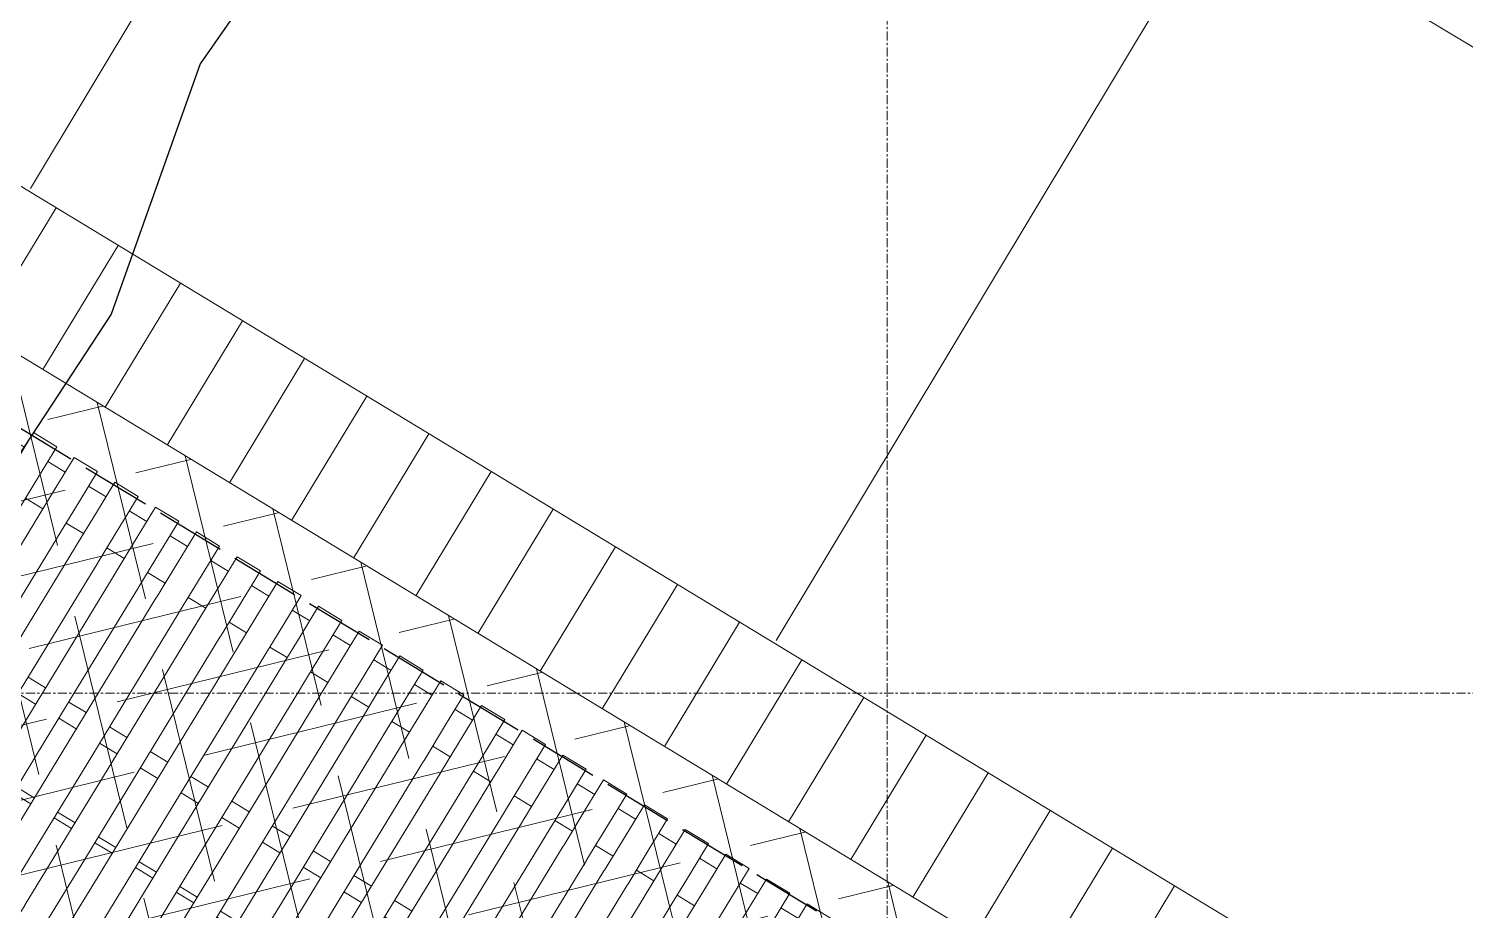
# Model space of a CAD drawing. Header units: inches. Extents: x 3268 to 7018, y 976 to 6708.
# Drawn here: x 4640.5 to 4719.6, y 1939.2 to 1987.7 of the extents above; entities that cross this region are included whole.
import ezdxf

# ---------------------------------------------------------------- set-up
doc = ezdxf.new("R2010")
doc.units = ezdxf.units.IN
doc.header["$MEASUREMENT"] = 0
doc.linetypes.add('Grid Line 1_2_', pattern=[0.8749999999999999, 0.4999999999999999, -0.125, 0.125, -0.125])
doc.linetypes.add('IMPORT-EASEMENT2', pattern=[4.799999999999999, 3.839999999999999, -0.9599999999999999])
for name, color, linetype, lineweight in [('0-landscaping', 1, 'Continuous', 25), ('C-ANNO-5FT-PED-ZONE', 130, 'Continuous', 25), ('L-PVMT-BRCK-HATC', 252, 'Continuous', 15), ('L-PVMT-BRICK', 20, 'Continuous', 13), ('L-PVMT-CONC-HATC', 252, 'Continuous', 15), ('L-SITE-FURN-DETL', 41, 'Continuous', 9), ('S-GRID', 1, 'Continuous', 9), ('site_dwg', 8, 'Continuous', 9)]:
    doc.layers.add(name, color=color, linetype=linetype, lineweight=lineweight)

# ---------------------------------------------------------------- blocks, each defined once
blk = doc.blocks.new('site_dwg_dec1-V199-Overall Retail Plan Opt 2')
at = {"layer": '0-landscaping', "color": 213, "flags": 128}
blk.add_lwpolyline([(88.7858181649908, -81.63733361044136), (85.58967954539075, -85.36948232106145), (79.36483335835929, -84.88977620523359), (76.46545392851566, -85.66848025415378), (72.77945402137901, -89.47842627422936), (70.31394303901196, -96.43800059293493), (63.31276886607429, -101.2729120204283), (54.8894719664122, -103.296069163506), (46.34270589714378, -107.9819351812555), (38.17660610735128, -110.1856556462924), (30.56355792520207, -112.6238509327129), (17.92766572879463, -112.4751012213862), (13.15395393323797, -113.7571420526917), (7.599903721816189, -118.0039082048213), (4.885189898591306, -121.0945198974266), (-2.727858282324632, -123.5327151822973), (-5.940907171127946, -118.8853784289501), (-3.599976476821211, -109.9912987397627), (-10.18352567227794, -113.3337794553706), (-17.92108351260992, -113.8374461562205), (-20.26208483139726, -122.731549058434), (-25.16034856125679, -122.0791094302301), (-30.30784349119949, -117.5576822782357)], dxfattribs=at)
blk = doc.blocks.new('site_dwg_seatwall-12649373-Overall Retail Plan Opt 2')
at = {"layer": 'L-SITE-FURN-DETL', "color": 133}
for p, q in [((-10.77486152015626, 37.06250000093132), (-10.77486152015626, 35.93750000093132)), ((-4.822623370215296, 36.31764895934611), (-4.822623370215296, 36.68235104531049)), ((16.77585999760776, 37.0625000023283), (16.77585999760776, 35.93750000093132)), ((16.81995170284062, 37.06250000372528), (16.81995170284062, 35.9375000023283)), ((-9.837424300611017, 35.87500000186264), (-9.837424300611017, 34.87500000139698)), ((-7.462424299679696, 35.87500000325962), (-7.462424299679696, 34.87500000279396)), ((4.074446325190364, 35.87500000325962), (4.074446325190364, 34.87500000279396)), ((5.124446324072777, 35.87500000325962), (5.124446324072777, 34.87500000279396)), ((13.4634609343484, 35.87500000186264), (13.4634609343484, 34.87500000279396)), ((15.83846093527973, 35.87500000325962), (15.83846093527973, 34.87500000279396)), ((-9.837424300611017, 33.37500000279396), (-9.837424300611017, 32.25000000139698)), ((-7.462424299679696, 33.37500000279396), (-7.462424299679696, 32.25000000279396)), ((-0.7460349379107355, 32.25000000139698), (-0.7460349379107355, 33.37500000279396)), ((-0.3710349379107356, 32.25000000279396), (-0.3710349379107356, 33.37500000279396)), ((4.074446325190364, 33.37500000279396), (4.074446325190364, 32.25000000279396)), ((5.124446326866745, 33.37500000279396), (5.124446326866745, 32.25000000279396)), ((13.46346093714237, 33.37500000139698), (13.46346093714237, 32.25000000139698)), ((15.83846093807369, 33.37500000279396), (15.83846093807369, 32.25000000279396)), ((-9.837424303404985, 30.75000000279396), (-9.837424303404985, 29.62500000279396)), ((-7.462424302473663, 30.75000000279396), (-7.462424302473663, 29.62500000139698)), ((-0.7460349407047032, 29.62500000279396), (-0.7460349407047032, 30.75000000279396)), ((-0.3710349379107356, 29.62500000139698), (-0.3710349379107356, 30.75000000279396)), ((4.074446325190364, 30.75000000139698), (4.074446325190364, 29.62500000279396)), ((5.124446326866745, 30.75000000279396), (5.124446326866745, 29.62500000279396)), ((13.46346093714237, 30.75000000279396), (13.46346093714237, 29.62500000279396)), ((15.83846093527973, 30.75000000139698), (15.83846093527973, 29.62500000279396)), ((-9.83742429781705, 28.12500000279396), (-9.83742429781705, 27.00000000279396)), ((-7.462424299679696, 28.12500000279396), (-7.462424299679696, 27.00000000279396)), ((-0.7460349379107355, 27.00000000279396), (-0.7460349379107355, 28.12500000279396)), ((-0.3710349379107356, 27.00000000279396), (-0.3710349379107356, 28.12500000279396)), ((4.074446325190364, 28.12500000279396), (4.074446325190364, 27.00000000139698)), ((5.124446326866745, 28.12500000139698), (5.124446326866745, 27.00000000139698)), ((13.46346093714237, 28.12500000279396), (13.46346093714237, 27.00000000279396)), ((15.83846093807369, 28.12500000279396), (15.83846093807369, 27.00000000139698)), ((-9.837424300611017, 25.50000000279396), (-9.837424300611017, 24.37500000279396)), ((-7.462424302473663, 25.50000000279396), (-7.462424302473663, 24.37500000279396)), ((-0.7460349407047032, 24.37500000279396), (-0.7460349407047032, 25.50000000139698)), ((-0.3710349379107356, 24.37500000279396), (-0.3710349379107356, 25.50000000279396)), ((4.074446325190364, 25.50000000279396), (4.074446325190364, 24.37500000139698)), ((5.124446324072777, 25.50000000139698), (5.124446324072777, 24.37500000279396)), ((13.4634609343484, 25.50000000279396), (13.4634609343484, 24.37500000139698)), ((15.83846093527973, 25.50000000279396), (15.83846093527973, 24.37500000139698)), ((-9.837424300611017, 22.87500000279396), (-9.837424300611017, 21.75000000279396)), ((-7.462424299679696, 22.87500000139698), (-7.462424299679696, 21.75000000279396)), ((-0.7460349379107355, 21.75000000279396), (-0.7460349379107355, 22.87500000279396)), ((-0.3710349407047033, 21.75000000279396), (-0.3710349407047033, 22.87500000139698)), ((4.074446325190364, 22.87500000279396), (4.074446325190364, 21.75000000279396)), ((5.124446324072777, 22.87500000279396), (5.124446324072777, 21.75000000279396)), ((13.46346093714237, 22.87500000279396), (13.46346093714237, 21.75000000279396)), ((15.83846093527973, 22.87500000279396), (15.83846093527973, 21.75000000279396)), ((-9.837424300611017, 20.25000000139698), (-9.837424300611017, 19.12500000139698)), ((-7.462424299679696, 20.25000000279396), (-7.462424299679696, 19.12500000279396)), ((-0.7460349379107355, 19.12500000279396), (-0.7460349379107355, 20.25000000279396)), ((-0.3710349379107356, 19.12500000279396), (-0.3710349379107356, 20.25000000139698)), ((4.074446322396397, 20.25000000279396), (4.074446322396397, 19.12500000279396)), ((5.124446326866745, 20.25000000279396), (5.124446326866745, 19.12500000139698)), ((13.4634609343484, 20.25000000279396), (13.4634609343484, 19.12500000279396)), ((15.83846093248576, 20.25000000279396), (15.83846093248576, 19.12500000279396)), ((-9.837424300611017, 17.62500000139698), (-9.837424300611017, 16.50000000279396)), ((-7.462424302473663, 17.62500000279396), (-7.462424302473663, 16.50000000279396)), ((-0.7460349407047032, 16.50000000139698), (-0.7460349407047032, 17.62500000139698)), ((-0.3710349407047033, 16.50000000279396), (-0.3710349407047033, 17.62500000279396)), ((4.074446327984332, 17.62500000279396), (4.074446327984332, 16.50000000279396)), ((5.124446324072777, 17.62500000279396), (5.124446324072777, 16.50000000279396)), ((13.4634609343484, 17.62500000139698), (13.4634609343484, 16.50000000279396)), ((15.83846093527973, 17.62500000279396), (15.83846093527973, 16.50000000279396)), ((-9.837424300611017, 15.00000000279397), (-9.837424300611017, 13.87500000279397)), ((-7.462424299679696, 15.00000000139698), (-7.462424299679696, 13.87500000139698)), ((-0.7460349407047032, 13.87500000279397), (-0.7460349407047032, 15.00000000139698)), ((-0.3710349407047033, 13.87500000139698), (-0.3710349407047033, 15.00000000139698)), ((4.074446325190364, 15.00000000279397), (4.074446325190364, 13.87500000279397)), ((5.124446326866745, 15.00000000279397), (5.124446326866745, 13.87500000279397)), ((13.4634609343484, 15.00000000279397), (13.4634609343484, 13.87500000279397)), ((15.83846093807369, 15.00000000279397), (15.83846093807369, 13.87500000279397)), ((-9.837424303404985, 12.37500000139698), (-9.837424303404985, 11.25000000139698)), ((-7.462424302473663, 12.37500000139698), (-7.462424302473663, 11.25000000279397)), ((-0.7460349407047032, 11.25000000279397), (-0.7460349407047032, 12.37500000279397)), ((-0.3710349379107356, 11.25000000139698), (-0.3710349379107356, 12.37500000279397)), ((4.074446325190364, 12.37500000139698), (4.074446325190364, 11.25000000139698)), ((5.124446324072777, 12.37500000139698), (5.124446324072777, 11.25000000279397)), ((13.46346093714237, 12.37500000279397), (13.46346093714237, 11.25000000279397)), ((15.83846093527973, 12.37500000139698), (15.83846093527973, 11.25000000139698)), ((-9.837424300611017, 9.750000002793966), (-9.837424300611017, 8.625000001396982)), ((-7.462424299679696, 9.750000002793966), (-7.462424299679696, 8.625000002793966)), ((-0.7460349379107355, 8.625000001396982), (-0.7460349379107355, 9.750000002793966)), ((-0.3710349379107356, 8.625000002793966), (-0.3710349379107356, 9.750000002793966)), ((4.074446327984332, 9.750000001396982), (4.074446327984332, 8.625000002793966)), ((5.124446326866745, 9.750000001396982), (5.124446326866745, 8.625000002793966)), ((13.46346093714237, 9.750000001396982), (13.46346093714237, 8.625000002793966)), ((15.83846093807369, 9.750000001396982), (15.83846093807369, 8.625000002793966)), ((-9.837424300611017, 7.125000002793967), (-9.837424300611017, 5.999999999999999)), ((-7.462424299679696, 7.125000002793967), (-7.462424299679696, 6.000000001396983)), ((-0.7460349379107355, 6.000000002793967), (-0.7460349379107355, 7.125000002793967)), ((-0.3710349379107356, 6.000000002793967), (-0.3710349379107356, 7.125000002793967)), ((4.074446325190364, 7.125000002793967), (4.074446325190364, 6.000000002793967)), ((5.124446324072777, 7.125000002793967), (5.124446324072777, 6.000000002793967)), ((13.4634609343484, 7.125000002793967), (13.4634609343484, 6.000000001396983)), ((15.83846093527973, 7.125000002793967), (15.83846093527973, 6.000000002793967)), ((-9.837424300611017, 4.500000001396983), (-9.837424300611017, 3.375000002793967)), ((-7.462424299679696, 4.500000002793967), (-7.462424299679696, 3.375000002793967)), ((-0.7460349379107355, 3.375000002793967), (-0.7460349379107355, 4.500000002793967)), ((-0.3710349407047033, 3.375000002793967), (-0.3710349407047033, 4.500000002793967)), ((4.074446325190364, 4.500000002793967), (4.074446325190364, 3.375000001396983)), ((5.124446324072777, 4.500000001396983), (5.124446324072777, 3.375000002793967)), ((13.46346093714237, 4.500000002793967), (13.46346093714237, 3.375000002793967)), ((15.83846093527973, 4.500000002793967), (15.83846093527973, 3.375000002793967)), ((-9.83742429781705, 1.875000002793968), (-9.83742429781705, 0.7500000027939676)), ((-7.462424299679696, 1.875000002793968), (-7.462424299679696, 0.7500000027939676)), ((-0.7460349379107355, 0.7500000027939676), (-0.7460349379107355, 1.875000001396984)), ((-0.3710349379107356, 0.7500000027939676), (-0.3710349379107356, 1.875000002793968)), ((4.074446322396397, 1.875000002793968), (4.074446322396397, 0.7500000013969838)), ((5.124446326866745, 1.875000001396984), (5.124446326866745, 0.7500000013969838)), ((13.4634609343484, 1.875000002793968), (13.4634609343484, 0.7500000013969838)), ((15.83846093248576, 1.875000002793968), (15.83846093248576, 0.7500000013969838)), ((-9.837424300611017, -0.7499999972060322), (-9.837424300611017, -1.874999997206032)), ((-7.462424302473663, -0.749999998603016), (-7.462424302473663, -1.874999997206032)), ((-0.7460349407047032, -1.874999997206032), (-0.7460349407047032, -0.749999998603016)), ((-0.3710349407047033, -1.874999997206032), (-0.3710349407047033, -0.7499999972060322)), ((4.074446325190364, -0.7499999972060322), (4.074446325190364, -1.874999997206032)), ((5.124446324072777, -0.7499999972060322), (5.124446324072777, -1.874999997206032)), ((13.4634609343484, -0.7499999972060322), (13.4634609343484, -1.874999997206032)), ((15.83846093527973, -0.7499999972060322), (15.83846093527973, -1.874999997206032)), ((-9.837424300611017, -3.374999997206032), (-9.837424300611017, -4.499999998603015)), ((-7.462424299679696, -3.374999998603016), (-7.462424299679696, -4.499999997206031)), ((-0.7460349407047032, -4.499999997206031), (-0.7460349407047032, -3.374999997206032)), ((-0.3710349407047033, -4.499999998603015), (-0.3710349407047033, -3.374999998603016)), ((4.074446325190364, -3.374999998603016), (4.074446325190364, -4.499999997206031)), ((5.124446324072777, -3.374999997206032), (5.124446324072777, -4.499999997206031)), ((13.46346093714237, -3.374999997206032), (13.46346093714237, -4.499999997206031)), ((15.83846093807369, -3.374999997206032), (15.83846093807369, -4.499999997206031)), ((-9.837424303404985, -5.999999998603015), (-9.837424303404985, -7.124999998603015)), ((-7.462424302473663, -5.999999997206031), (-7.462424302473663, -7.124999997206031)), ((-0.7460349407047032, -7.124999997206031), (-0.7460349407047032, -5.999999998603015)), ((-0.3710349379107356, -7.124999997206031), (-0.3710349379107356, -5.999999998603015)), ((4.074446325190364, -5.999999997206031), (4.074446325190364, -7.124999997206031)), ((5.124446324072777, -5.999999997206031), (5.124446324072777, -7.124999997206031)), ((13.46346093714237, -5.999999997206031), (13.46346093714237, -7.124999997206031)), ((15.83846093527973, -5.999999997206031), (15.83846093527973, -7.124999997206031)), ((-9.837424300611017, -8.624999998603014), (-9.837424300611017, -9.74999999720603)), ((-7.462424299679696, -8.62499999720603), (-7.462424299679696, -9.74999999720603)), ((-0.7460349379107355, -9.749999998603014), (-0.7460349379107355, -8.624999998603014)), ((-0.3710349379107356, -9.74999999720603), (-0.3710349379107356, -8.62499999720603)), ((4.074446327984332, -8.62499999720603), (4.074446327984332, -9.74999999720603)), ((5.124446326866745, -8.62499999720603), (5.124446326866745, -9.74999999720603)), ((13.46346093714237, -8.624999998603014), (13.46346093714237, -9.74999999720603)), ((15.83846093807369, -8.62499999720603), (15.83846093807369, -9.74999999720603)), ((-9.837424300611017, -11.24999999720603), (-9.837424300611017, -12.37499999720603)), ((-7.462424299679696, -11.24999999860301), (-7.462424299679696, -12.37499999860301)), ((-0.7460349379107355, -12.37499999720603), (-0.7460349379107355, -11.24999999720603)), ((-0.3710349379107356, -12.37499999860301), (-0.3710349379107356, -11.24999999860301)), ((4.074446325190364, -11.24999999720603), (4.074446325190364, -12.37499999720603)), ((5.124446326866745, -11.24999999720603), (5.124446326866745, -12.37499999720603)), ((13.4634609343484, -11.24999999860301), (13.4634609343484, -12.37499999720603)), ((15.83846093527973, -11.24999999720603), (15.83846093527973, -12.37499999720603)), ((-9.837424300611017, -13.87499999720603), (-9.837424300611017, -14.99999999860301)), ((-7.462424299679696, -13.87499999720603), (-7.462424299679696, -14.99999999720603)), ((-0.7460349379107355, -14.99999999720603), (-0.7460349379107355, -13.87499999720603)), ((-0.3710349407047033, -14.99999999860301), (-0.3710349407047033, -13.87499999720603)), ((4.074446325190364, -13.87499999860301), (4.074446325190364, -14.99999999860301)), ((5.124446324072777, -13.87499999860301), (5.124446324072777, -14.99999999720603)), ((13.46346093714237, -13.87499999720603), (13.46346093714237, -14.99999999720603)), ((15.83846093527973, -13.87499999860301), (15.83846093527973, -14.99999999860301)), ((-9.837424300611017, -16.49999999720603), (-9.837424300611017, -17.62499999860301)), ((-7.462424299679696, -16.49999999720603), (-7.462424299679696, -17.62499999720603)), ((-0.7460349379107355, -17.62499999720603), (-0.7460349379107355, -16.49999999720603)), ((-0.3710349379107356, -17.62499999860301), (-0.3710349379107356, -16.49999999720603)), ((4.074446322396397, -16.49999999860301), (4.074446322396397, -17.62499999720603)), ((5.124446326866745, -16.49999999860301), (5.124446326866745, -17.62499999720603)), ((13.4634609343484, -16.49999999720603), (13.4634609343484, -17.62499999860301)), ((15.83846093527973, -16.49999999860301), (15.83846093527973, -17.62499999720603)), ((-9.837424300611017, -19.12499999720603), (-9.837424300611017, -20.24999999720603)), ((-7.462424302473663, -19.12499999720603), (-7.462424302473663, -20.24999999720603)), ((-0.7460349407047032, -20.24999999720603), (-0.7460349407047032, -19.12499999720603)), ((-0.3710349407047033, -20.24999999720603), (-0.3710349407047033, -19.12499999860301)), ((4.074446325190364, -19.12499999720603), (4.074446325190364, -20.24999999720603)), ((5.124446324072777, -19.12499999720603), (5.124446324072777, -20.24999999720603)), ((13.4634609343484, -19.12499999720603), (13.4634609343484, -20.24999999860301)), ((15.83846093527973, -19.12499999720603), (15.83846093527973, -20.24999999720603)), ((-9.837424300611017, -21.74999999860301), (-9.837424300611017, -22.87499999720603)), ((-7.462424299679696, -21.74999999720603), (-7.462424299679696, -22.87499999720603)), ((-0.7460349407047032, -22.87499999720603), (-0.7460349407047032, -21.74999999720603)), ((-0.3710349407047033, -22.87499999720603), (-0.3710349407047033, -21.74999999720603)), ((4.074446327984332, -21.74999999720603), (4.074446327984332, -22.87499999860301)), ((5.124446324072777, -21.74999999860301), (5.124446324072777, -22.87499999860301)), ((13.4634609343484, -21.74999999720603), (13.4634609343484, -22.87499999720603)), ((15.83846093527973, -21.74999999720603), (15.83846093527973, -22.87499999860301)), ((-9.837424303404985, -24.37499999720603), (-9.837424303404985, -25.49999999720603)), ((-7.462424299679696, -24.37499999720603), (-7.462424299679696, -25.49999999720603)), ((-0.7460349379107355, -25.49999999860301), (-0.7460349379107355, -24.37499999860301)), ((-0.3710349379107356, -25.49999999720603), (-0.3710349379107356, -24.37499999720603)), ((4.074446325190364, -24.37499999720603), (4.074446325190364, -25.49999999720603)), ((5.124446324072777, -24.37499999720603), (5.124446324072777, -25.49999999860301)), ((13.46346093714237, -24.37499999860301), (13.46346093714237, -25.49999999720603)), ((15.83846093527973, -24.37499999720603), (15.83846093527973, -25.49999999720603)), ((-9.837424300611017, -26.99999999720603), (-9.837424300611017, -28.12499999720603)), ((-7.462424302473663, -26.99999999860301), (-7.462424302473663, -28.12499999720603)), ((-0.7460349379107355, -28.12499999720603), (-0.7460349379107355, -26.99999999860301)), ((-0.3710349379107356, -28.12499999720603), (-0.3710349379107356, -26.99999999860301)), ((4.074446325190364, -26.99999999720603), (4.074446325190364, -28.12499999720603)), ((5.124446326866745, -26.99999999720603), (5.124446326866745, -28.12499999720603)), ((13.46346093714237, -26.99999999720603), (13.46346093714237, -28.12499999720603)), ((15.83846093527973, -26.99999999720603), (15.83846093527973, -28.12499999720603)), ((-9.83742429781705, -29.62499999860301), (-9.83742429781705, -30.74999999860301)), ((-7.462424299679696, -29.62499999860301), (-7.462424299679696, -30.74999999720603)), ((-0.7460349379107355, -30.74999999720603), (-0.7460349379107355, -29.62499999720603)), ((-0.3710349379107356, -30.74999999860301), (-0.3710349379107356, -29.62499999860301)), ((4.074446325190364, -29.62499999860301), (4.074446325190364, -30.74999999720603)), ((5.124446326866745, -29.62499999860301), (5.124446326866745, -30.74999999720603)), ((13.4634609343484, -29.62499999720603), (13.4634609343484, -30.74999999720603)), ((15.83846093527973, -29.62499999860301), (15.83846093527973, -30.74999999720603)), ((-9.837424300611017, -32.24999999860301), (-9.837424300611017, -33.37499999860301)), ((-7.462424299679696, -32.24999999720603), (-7.462424299679696, -33.37499999720603)), ((-0.7460349379107355, -33.37499999860301), (-0.7460349379107355, -32.24999999860301)), ((-0.3710349407047033, -33.37499999720603), (-0.3710349407047033, -32.24999999860301)), ((4.074446325190364, -32.24999999720603), (4.074446325190364, -33.37499999720603)), ((5.124446324072777, -32.24999999720603), (5.124446324072777, -33.37499999720603)), ((13.46346093714237, -32.24999999720603), (13.46346093714237, -33.37499999860301)), ((15.83846093527973, -32.24999999720603), (15.83846093527973, -33.37499999720603)), ((-9.837424300611017, -34.87499999860301), (-9.837424300611017, -35.87499999767169)), ((-7.462424299679696, -34.87499999860301), (-7.462424299679696, -35.8749999962747)), ((4.074446327984332, -35.87499999767169), (4.074446327984332, -34.87499999720603)), ((5.124446324072777, -35.87499999767169), (5.124446324072777, -34.87499999720603)), ((13.4634609343484, -34.87499999860301), (13.4634609343484, -35.87499999767169)), ((15.83846093527973, -34.87499999720603), (15.83846093527973, -35.87499999767169)), ((-10.77482336573303, -35.93749999813735), (-10.77482336573303, -37.06249999674036)), ((-4.822585212998091, -36.68235104111954), (-4.822585212998091, -36.31764895375817)), ((16.77589815482497, -35.93749999813735), (16.77589815482497, -37.06249999813735)), ((16.81998986005783, -35.93749999813735), (16.81998986005783, -37.06249999813735))]:
    blk.add_line(p, q, dxfattribs=at)
at = {"layer": 'L-SITE-FURN-DETL', "color": 133, "flags": 128}
for points in [[(16.74842807091772, 37.12500000279396), (16.71335999853909, 37.12500000279396), (14.70997481513768, 37.12500000279396), (13.30513571854681, 37.12500000279396), (9.263165311887859, 37.12500000279396), (-0.3056832393631339, 37.12500000279396), (-4.36625154968351, 37.12500000279396), (-6.01075614709407, 37.12500000279396), (-6.030566347762941, 37.12500000279396), (-6.805258967913686, 37.12500000279396), (-10.71236151829362, 37.12500000279396)], [(16.74842806812375, 35.87500000186264), (16.71335999574512, 35.87500000186264), (14.70997481513768, 35.87500000186264), (13.30513572134077, 35.87500000186264), (9.263165311887859, 35.87500000186264), (-0.3056832393631339, 35.87500000186264), (-4.36625154968351, 35.87500000186264), (-6.010756144300102, 35.87500000186264), (-6.030566347762941, 35.87500000186264), (-6.805258965119719, 35.87500000186264), (-10.71236151829362, 35.87500000186264)], [(16.74846622534096, -35.87499999767169), (16.71339815575629, -35.87499999767169), (14.71001297235489, -35.87499999767169), (13.30517387855798, -35.87499999767169), (9.263203469105063, -35.87499999767169), (-0.3056450821459293, -35.87499999767169), (-4.366213392466306, -35.87499999767169), (-6.010717989876865, -35.87499999767169), (-6.030528190545737, -35.87499999767169), (-6.805220807902514, -35.87499999767169), (-10.71232336387038, -35.87499999767169)], [(16.74846622534096, -37.12499999720603), (16.71339815575629, -37.12499999720603), (14.71001296956092, -37.12499999720603), (13.30517387576401, -37.12499999720603), (9.26320347189903, -37.12499999720603), (-0.3056450821459293, -37.12499999720603), (-4.366213395260274, -37.12499999720603), (-6.010717987082898, -37.12499999720603), (-6.030528193339705, -37.12499999720603), (-6.805220807902514, -37.12499999720603), (-10.71232336387038, -37.12499999720603)]]:
    blk.add_lwpolyline(points, dxfattribs=at)
for points in [[(12.50366958137601, 33.37500000279396), (12.54724745359272, 33.37500000279396), (14.83616689033806, 33.37500000279396), (16.77596093527972, 33.37500000279396), (16.77596093527972, 34.87500000279396), (14.83616689033806, 34.87500000279396), (12.54724745359272, 34.87500000279396), (12.50366958416998, 34.87500000279396), (2.63853739388287, 34.87500000279396), (-2.235896377824246, 34.87500000279396), (-5.640168118290602, 34.87500000279396), (-5.658659954555332, 34.87500000279396), (-6.811271360144018, 34.87500000279396), (-10.77455251011997, 34.87500000279396), (-10.77455251011997, 33.37500000279396), (-6.811271360144018, 33.37500000279396), (-5.658659960143267, 33.37500000279396), (-5.640168118290602, 33.37500000279396), (-2.235896377824246, 33.37500000279396), (2.638537391088903, 33.37500000279396)], [(12.50366958416998, 30.75000000279396), (12.54724745079875, 30.75000000279396), (14.83616689033806, 30.75000000279396), (16.77596093527972, 30.75000000279396), (16.77596093527972, 32.25000000279396), (14.83616689033806, 32.25000000279396), (12.54724745079875, 32.25000000279396), (12.50366958137601, 32.25000000279396), (2.638537391088903, 32.25000000279396), (-2.235896377824246, 32.25000000279396), (-5.640168118290602, 32.25000000279396), (-5.658659954555332, 32.25000000279396), (-6.811271360144018, 32.25000000279396), (-10.77455250732601, 32.25000000279396), (-10.77455250732601, 30.75000000279396), (-6.811271362937986, 30.75000000279396), (-5.658659954555332, 30.75000000279396), (-5.640168115496635, 30.75000000279396), (-2.235896377824246, 30.75000000279396), (2.638537391088903, 30.75000000279396)], [(12.50366958137601, 28.12500000279396), (2.638537391088903, 28.12500000279396), (-2.235896377824246, 28.12500000279396), (-5.640168118290602, 28.12500000279396), (-5.658659957349299, 28.12500000279396), (-6.811271360144018, 28.12500000279396), (-10.77455251011997, 28.12500000279396), (-10.77455251011997, 29.62500000279396), (-6.811271360144018, 29.62500000279396), (-5.658659957349299, 29.62500000279396), (-5.640168118290602, 29.62500000279396), (-2.235896377824246, 29.62500000279396), (2.638537391088903, 29.62500000279396), (12.50366958137601, 29.62500000279396), (12.54724745359272, 29.62500000279396), (14.83616688754409, 29.62500000279396), (16.77596093807369, 29.62500000279396), (16.77596093807369, 28.12500000279396), (14.83616688754409, 28.12500000279396), (12.54724745359272, 28.12500000279396)], [(-10.77455251011997, 25.50000000279396), (-10.77455251011997, 27.00000000279396), (-6.811271362937986, 27.00000000279396), (-5.658659957349299, 27.00000000279396), (-5.640168118290602, 27.00000000279396), (-2.235896380618214, 27.00000000279396), (2.638537388294935, 27.00000000279396), (12.50366958137601, 27.00000000279396), (12.54724745359272, 27.00000000279396), (14.83616689033806, 27.00000000279396), (16.77596093527972, 27.00000000279396), (16.77596093527972, 25.50000000279396), (14.83616688754409, 25.50000000279396), (12.54724745638668, 25.50000000279396), (12.50366958137601, 25.50000000279396), (2.638537388294935, 25.50000000279396), (-2.235896377824246, 25.50000000279396), (-5.640168118290602, 25.50000000279396), (-5.658659957349299, 25.50000000279396), (-6.811271360144018, 25.50000000279396)], [(12.50366958137601, 22.87500000139698), (12.54724745359272, 22.87500000139698), (14.83616688754409, 22.87500000139698), (16.77596093527972, 22.87500000139698), (16.77596093527972, 24.37500000279396), (14.83616688754409, 24.37500000279396), (12.54724745359272, 24.37500000279396), (12.50366958137601, 24.37500000279396), (2.638537391088903, 24.37500000279396), (-2.235896375030279, 24.37500000279396), (-5.640168118290602, 24.37500000279396), (-5.658659957349299, 24.37500000279396), (-6.811271362937986, 24.37500000279396), (-10.77455251011997, 24.37500000279396), (-10.77455251011997, 22.87500000279396), (-6.811271362937986, 22.87500000279396), (-5.658659957349299, 22.87500000279396), (-5.64016812108457, 22.87500000279396), (-2.235896377824246, 22.87500000279396), (2.638537391088903, 22.87500000279396)], [(12.50366958137601, 20.25000000279396), (2.638537391088903, 20.25000000279396), (-2.235896375030279, 20.25000000279396), (-5.640168118290602, 20.25000000279396), (-5.658659957349299, 20.25000000279396), (-6.811271360144018, 20.25000000279396), (-10.77455250732601, 20.25000000279396), (-10.77455250732601, 21.75000000279396), (-6.811271360144018, 21.75000000279396), (-5.658659957349299, 21.75000000279396), (-5.640168115496635, 21.75000000279396), (-2.235896375030279, 21.75000000279396), (2.638537391088903, 21.75000000279396), (12.50366958416998, 21.75000000279396), (12.54724745638668, 21.75000000279396), (14.83616689033806, 21.75000000279396), (16.77596093527972, 21.75000000279396), (16.77596093527972, 20.25000000279396), (14.83616688754409, 20.25000000279396), (12.54724745359272, 20.25000000279396)], [(12.50366958416998, 17.62500000279396), (2.638537391088903, 17.62500000279396), (-2.235896377824246, 17.62500000279396), (-5.640168115496635, 17.62500000279396), (-5.658659957349299, 17.62500000279396), (-6.811271360144018, 17.62500000279396), (-10.77455250732601, 17.62500000279396), (-10.77455250732601, 19.12500000139698), (-6.811271360144018, 19.12500000139698), (-5.658659960143267, 19.12500000139698), (-5.640168118290602, 19.12500000139698), (-2.235896377824246, 19.12500000139698), (2.638537391088903, 19.12500000139698), (12.50366958137601, 19.12500000139698), (12.54724745359272, 19.12500000139698), (14.83616688754409, 19.12500000139698), (16.77596093527972, 19.12500000139698), (16.77596093527972, 17.62500000279396), (14.83616689033806, 17.62500000279396), (12.54724745359272, 17.62500000279396)], [(12.50366958137601, 15.00000000139698), (12.54724745359272, 15.00000000139698), (14.83616689033806, 15.00000000139698), (16.77596093527972, 15.00000000139698), (16.77596093527972, 16.50000000279396), (14.83616689033806, 16.50000000279396), (12.54724745359272, 16.50000000279396), (12.50366958137601, 16.50000000279396), (2.63853739388287, 16.50000000279396), (-2.235896377824246, 16.50000000279396), (-5.640168118290602, 16.50000000279396), (-5.658659957349299, 16.50000000279396), (-6.811271360144018, 16.50000000279396), (-10.77455251011997, 16.50000000279396), (-10.77455251011997, 15.00000000279397), (-6.811271360144018, 15.00000000279397), (-5.658659960143267, 15.00000000279397), (-5.640168118290602, 15.00000000279397), (-2.235896377824246, 15.00000000279397), (2.638537391088903, 15.00000000279397)], [(12.50366958416998, 12.37500000279397), (12.54724745359272, 12.37500000279397), (14.83616689033806, 12.37500000279397), (16.77596093527972, 12.37500000279397), (16.77596093527972, 13.87500000139698), (14.83616689033806, 13.87500000139698), (12.54724745079875, 13.87500000139698), (12.50366958137601, 13.87500000139698), (2.638537391088903, 13.87500000139698), (-2.235896377824246, 13.87500000139698), (-5.640168115496635, 13.87500000139698), (-5.658659954555332, 13.87500000139698), (-6.811271360144018, 13.87500000139698), (-10.77455250732601, 13.87500000139698), (-10.77455250732601, 12.37500000279397), (-6.811271362937986, 12.37500000279397), (-5.658659954555332, 12.37500000279397), (-5.640168115496635, 12.37500000279397), (-2.235896375030279, 12.37500000279397), (2.638537391088903, 12.37500000279397)], [(12.50366958137601, 9.750000002793966), (2.638537391088903, 9.750000002793966), (-2.235896377824246, 9.750000002793966), (-5.640168118290602, 9.750000002793966), (-5.658659957349299, 9.750000002793966), (-6.811271360144018, 9.750000002793966), (-10.77455250732601, 9.750000002793966), (-10.77455250732601, 11.25000000139698), (-6.811271360144018, 11.25000000139698), (-5.658659957349299, 11.25000000139698), (-5.640168118290602, 11.25000000139698), (-2.235896377824246, 11.25000000139698), (2.638537391088903, 11.25000000139698), (12.50366958137601, 11.25000000139698), (12.54724745359272, 11.25000000139698), (14.83616688754409, 11.25000000139698), (16.77596093527972, 11.25000000139698), (16.77596093527972, 9.750000002793966), (14.83616688754409, 9.750000002793966), (12.54724745359272, 9.750000002793966)], [(12.50366958137601, 7.125000002793967), (2.638537391088903, 7.125000002793967), (-2.235896377824246, 7.125000002793967), (-5.640168118290602, 7.125000002793967), (-5.658659957349299, 7.125000002793967), (-6.811271360144018, 7.125000002793967), (-10.77455251011997, 7.125000002793967), (-10.77455251011997, 8.625000001396982), (-6.811271362937986, 8.625000001396982), (-5.658659957349299, 8.625000001396982), (-5.640168118290602, 8.625000001396982), (-2.235896377824246, 8.625000001396982), (2.638537388294935, 8.625000001396982), (12.50366958137601, 8.625000001396982), (12.54724745359272, 8.625000001396982), (14.83616689033806, 8.625000001396982), (16.77596093527972, 8.625000001396982), (16.77596093527972, 7.125000002793967), (14.83616688754409, 7.125000002793967), (12.54724745359272, 7.125000002793967)], [(12.50366957858205, 4.500000002793967), (12.54724745359272, 4.500000002793967), (14.83616689033806, 4.500000002793967), (16.77596093527972, 4.500000002793967), (16.77596093527972, 6.000000002793967), (14.83616688754409, 6.000000002793967), (12.54724745359272, 6.000000002793967), (12.50366958137601, 6.000000002793967), (2.638537391088903, 6.000000002793967), (-2.235896375030279, 6.000000002793967), (-5.640168118290602, 6.000000002793967), (-5.658659957349299, 6.000000002793967), (-6.811271362937986, 6.000000002793967), (-10.77455250453204, 6.000000002793967), (-10.77455250453204, 4.500000001396983), (-6.811271362937986, 4.500000001396983), (-5.658659957349299, 4.500000001396983), (-5.64016812108457, 4.500000001396983), (-2.235896377824246, 4.500000001396983), (2.638537391088903, 4.500000001396983)], [(12.50366958137601, 1.875000002793968), (2.638537391088903, 1.875000002793968), (-2.235896375030279, 1.875000002793968), (-5.640168118290602, 1.875000002793968), (-5.658659957349299, 1.875000002793968), (-6.811271360144018, 1.875000002793968), (-10.77455250732601, 1.875000002793968), (-10.77455250732601, 3.375000002793967), (-6.811271360144018, 3.375000002793967), (-5.658659957349299, 3.375000002793967), (-5.640168115496635, 3.375000002793967), (-2.235896375030279, 3.375000002793967), (2.638537391088903, 3.375000002793967), (12.50366958137601, 3.375000002793967), (12.54724745359272, 3.375000002793967), (14.83616689033806, 3.375000002793967), (16.77596093527972, 3.375000002793967), (16.77596093527972, 1.875000002793968), (14.83616688754409, 1.875000002793968), (12.54724745359272, 1.875000002793968)], [(12.50366958416998, -0.749999998603016), (12.54724745359272, -0.749999998603016), (14.83616689033806, -0.749999998603016), (16.77596093248576, -0.749999998603016), (16.77596093248576, 0.7500000027939676), (14.83616689033806, 0.7500000027939676), (12.54724745359272, 0.7500000027939676), (12.50366958137601, 0.7500000027939676), (2.638537391088903, 0.7500000027939676), (-2.235896377824246, 0.7500000027939676), (-5.640168118290602, 0.7500000027939676), (-5.658659957349299, 0.7500000027939676), (-6.811271360144018, 0.7500000027939676), (-10.77455250732601, 0.7500000027939676), (-10.77455250732601, -0.7499999972060322), (-6.811271360144018, -0.7499999972060322), (-5.658659957349299, -0.7499999972060322), (-5.640168115496635, -0.7499999972060322), (-2.235896377824246, -0.7499999972060322), (2.638537391088903, -0.7499999972060322)], [(12.50366958137601, -3.374999998603016), (2.638537391088903, -3.374999998603016), (-2.235896377824246, -3.374999998603016), (-5.640168118290602, -3.374999998603016), (-5.658659960143267, -3.374999998603016), (-6.811271360144018, -3.374999998603016), (-10.77455251011997, -3.374999998603016), (-10.77455251011997, -1.874999997206032), (-6.811271360144018, -1.874999997206032), (-5.658659960143267, -1.874999997206032), (-5.640168118290602, -1.874999997206032), (-2.235896377824246, -1.874999997206032), (2.63853739388287, -1.874999997206032), (12.50366958137601, -1.874999997206032), (12.54724745359272, -1.874999997206032), (14.83616689033806, -1.874999997206032), (16.77596093527972, -1.874999997206032), (16.77596093527972, -3.374999998603016), (14.83616689033806, -3.374999998603016), (12.54724745359272, -3.374999998603016)], [(12.50366958416998, -5.999999997206031), (2.638537391088903, -5.999999997206031), (-2.235896375030279, -5.999999997206031), (-5.640168115496635, -5.999999997206031), (-5.658659954555332, -5.999999997206031), (-6.811271360144018, -5.999999997206031), (-10.77455250732601, -5.999999997206031), (-10.77455250732601, -4.499999997206031), (-6.811271362937986, -4.499999997206031), (-5.658659954555332, -4.499999997206031), (-5.640168115496635, -4.499999997206031), (-2.235896377824246, -4.499999997206031), (2.638537391088903, -4.499999997206031), (12.50366958416998, -4.499999997206031), (12.54724745079875, -4.499999997206031), (14.83616689033806, -4.499999997206031), (16.77596093527972, -4.499999997206031), (16.77596093527972, -5.999999997206031), (14.83616689033806, -5.999999997206031), (12.54724745359272, -5.999999997206031)], [(12.50366958137601, -8.62499999720603), (12.54724745079875, -8.62499999720603), (14.83616688754409, -8.62499999720603), (16.77596093527972, -8.62499999720603), (16.77596093527972, -7.124999997206031), (14.83616688754409, -7.124999997206031), (12.54724745359272, -7.124999997206031), (12.50366958137601, -7.124999997206031), (2.638537391088903, -7.124999997206031), (-2.235896377824246, -7.124999997206031), (-5.640168118290602, -7.124999997206031), (-5.658659957349299, -7.124999997206031), (-6.811271360144018, -7.124999997206031), (-10.77455251011997, -7.124999997206031), (-10.77455251011997, -8.624999998603014), (-6.811271360144018, -8.624999998603014), (-5.658659957349299, -8.624999998603014), (-5.640168118290602, -8.624999998603014), (-2.235896377824246, -8.624999998603014), (2.638537391088903, -8.624999998603014)], [(12.50366958137601, -11.24999999720603), (12.54724745359272, -11.24999999720603), (14.83616688754409, -11.24999999720603), (16.77596093807369, -11.24999999720603), (16.77596093807369, -9.74999999720603), (14.83616688754409, -9.74999999720603), (12.54724745359272, -9.74999999720603), (12.50366958137601, -9.74999999720603), (2.638537388294935, -9.74999999720603), (-2.235896377824246, -9.74999999720603), (-5.640168118290602, -9.74999999720603), (-5.658659957349299, -9.74999999720603), (-6.811271360144018, -9.74999999720603), (-10.77455251011997, -9.74999999720603), (-10.77455251011997, -11.24999999720603), (-6.811271360144018, -11.24999999720603), (-5.658659957349299, -11.24999999720603), (-5.640168118290602, -11.24999999720603), (-2.235896377824246, -11.24999999720603), (2.638537391088903, -11.24999999720603)], [(12.50366958137601, -13.87499999720603), (2.638537391088903, -13.87499999720603), (-2.235896380618214, -13.87499999720603), (-5.640168118290602, -13.87499999720603), (-5.658659957349299, -13.87499999720603), (-6.811271362937986, -13.87499999720603), (-10.77455251011997, -13.87499999720603), (-10.77455251011997, -12.37499999720603), (-6.811271362937986, -12.37499999720603), (-5.658659957349299, -12.37499999720603), (-5.640168118290602, -12.37499999720603), (-2.235896375030279, -12.37499999720603), (2.638537391088903, -12.37499999720603), (12.50366958137601, -12.37499999720603), (12.54724745359272, -12.37499999720603), (14.83616688754409, -12.37499999720603), (16.77596093527972, -12.37499999720603), (16.77596093527972, -13.87499999720603), (14.83616689033806, -13.87499999720603), (12.54724745359272, -13.87499999720603)], [(12.50366958137601, -16.49999999720603), (2.638537391088903, -16.49999999720603), (-2.235896375030279, -16.49999999720603), (-5.640168118290602, -16.49999999720603), (-5.658659957349299, -16.49999999720603), (-6.811271362937986, -16.49999999720603), (-10.77455250732601, -16.49999999720603), (-10.77455250732601, -14.99999999860301), (-6.811271360144018, -14.99999999860301), (-5.658659957349299, -14.99999999860301), (-5.640168118290602, -14.99999999860301), (-2.235896375030279, -14.99999999860301), (2.638537391088903, -14.99999999860301), (12.50366958137601, -14.99999999860301), (12.54724745359272, -14.99999999860301), (14.83616689033806, -14.99999999860301), (16.77596093527972, -14.99999999860301), (16.77596093527972, -16.49999999720603), (14.83616688754409, -16.49999999720603), (12.54724745359272, -16.49999999720603)], [(12.50366958416998, -19.12499999720603), (12.54724745359272, -19.12499999720603), (14.83616689033806, -19.12499999720603), (16.77596093248576, -19.12499999720603), (16.77596093248576, -17.62499999720603), (14.83616689033806, -17.62499999720603), (12.54724745359272, -17.62499999720603), (12.50366958137601, -17.62499999720603), (2.638537391088903, -17.62499999720603), (-2.235896377824246, -17.62499999720603), (-5.640168115496635, -17.62499999720603), (-5.658659957349299, -17.62499999720603), (-6.811271360144018, -17.62499999720603), (-10.77455250732601, -17.62499999720603), (-10.77455250732601, -19.12499999720603), (-6.811271362937986, -19.12499999720603), (-5.658659957349299, -19.12499999720603), (-5.640168115496635, -19.12499999720603), (-2.235896375030279, -19.12499999720603), (2.638537391088903, -19.12499999720603)], [(12.50366958137601, -21.74999999720603), (2.638537391088903, -21.74999999720603), (-2.235896377824246, -21.74999999720603), (-5.640168118290602, -21.74999999720603), (-5.658659960143267, -21.74999999720603), (-6.811271360144018, -21.74999999720603), (-10.77455250732601, -21.74999999720603), (-10.77455250732601, -20.24999999720603), (-6.811271360144018, -20.24999999720603), (-5.658659960143267, -20.24999999720603), (-5.640168118290602, -20.24999999720603), (-2.235896377824246, -20.24999999720603), (2.638537391088903, -20.24999999720603), (12.50366958137601, -20.24999999720603), (12.54724745359272, -20.24999999720603), (14.83616689033806, -20.24999999720603), (16.77596093527972, -20.24999999720603), (16.77596093527972, -21.74999999720603), (14.83616688754409, -21.74999999720603), (12.54724745359272, -21.74999999720603)], [(12.50366958416998, -24.37499999720603), (2.63853739388287, -24.37499999720603), (-2.235896377824246, -24.37499999720603), (-5.640168115496635, -24.37499999720603), (-5.658659954555332, -24.37499999720603), (-6.811271360144018, -24.37499999720603), (-10.77455250732601, -24.37499999720603), (-10.77455250732601, -22.87499999720603), (-6.811271362937986, -22.87499999720603), (-5.658659954555332, -22.87499999720603), (-5.640168115496635, -22.87499999720603), (-2.235896375030279, -22.87499999720603), (2.638537391088903, -22.87499999720603), (12.50366958416998, -22.87499999720603), (12.54724745079875, -22.87499999720603), (14.83616689033806, -22.87499999720603), (16.77596093527972, -22.87499999720603), (16.77596093527972, -24.37499999720603), (14.83616689033806, -24.37499999720603), (12.54724745359272, -24.37499999720603)], [(12.50366958137601, -26.99999999860301), (12.54724745079875, -26.99999999860301), (14.83616689033806, -26.99999999860301), (16.77596093527972, -26.99999999860301), (16.77596093527972, -25.49999999720603), (14.83616688754409, -25.49999999720603), (12.54724745359272, -25.49999999720603), (12.50366958137601, -25.49999999720603), (2.638537391088903, -25.49999999720603), (-2.235896377824246, -25.49999999720603), (-5.640168118290602, -25.49999999720603), (-5.658659957349299, -25.49999999720603), (-6.811271360144018, -25.49999999720603), (-10.77455251011997, -25.49999999720603), (-10.77455251011997, -26.99999999720603), (-6.811271360144018, -26.99999999720603), (-5.658659954555332, -26.99999999720603), (-5.640168118290602, -26.99999999720603), (-2.235896377824246, -26.99999999720603), (2.638537391088903, -26.99999999720603)], [(12.50366958137601, -29.62499999860301), (12.54724745359272, -29.62499999860301), (14.83616688754409, -29.62499999860301), (16.77596093807369, -29.62499999860301), (16.77596093807369, -28.12499999860301), (14.83616688754409, -28.12499999860301), (12.54724745359272, -28.12499999860301), (12.50366958137601, -28.12499999860301), (2.638537391088903, -28.12499999860301), (-2.235896377824246, -28.12499999860301), (-5.640168118290602, -28.12499999860301), (-5.658659957349299, -28.12499999860301), (-6.811271360144018, -28.12499999860301), (-10.77455251011997, -28.12499999860301), (-10.77455251011997, -29.62499999860301), (-6.811271360144018, -29.62499999860301), (-5.658659957349299, -29.62499999860301), (-5.640168118290602, -29.62499999860301), (-2.235896377824246, -29.62499999860301), (2.638537391088903, -29.62499999860301)], [(12.50366958137601, -32.24999999720603), (2.638537388294935, -32.24999999720603), (-2.235896380618214, -32.24999999720603), (-5.640168118290602, -32.24999999720603), (-5.658659957349299, -32.24999999720603), (-6.811271362937986, -32.24999999720603), (-10.77455251011997, -32.24999999720603), (-10.77455251011997, -30.74999999860301), (-6.811271362937986, -30.74999999860301), (-5.658659954555332, -30.74999999860301), (-5.64016812108457, -30.74999999860301), (-2.235896377824246, -30.74999999860301), (2.638537391088903, -30.74999999860301), (12.50366958137601, -30.74999999860301), (12.54724745359272, -30.74999999860301), (14.83616689033806, -30.74999999860301), (16.77596093527972, -30.74999999860301), (16.77596093527972, -32.24999999720603), (14.83616689033806, -32.24999999720603), (12.54724745359272, -32.24999999720603)], [(12.50366958137601, -34.87499999720603), (2.638537391088903, -34.87499999720603), (-2.235896375030279, -34.87499999720603), (-5.640168118290602, -34.87499999720603), (-5.658659957349299, -34.87499999720603), (-6.811271362937986, -34.87499999720603), (-10.77455250732601, -34.87499999720603), (-10.77455250732601, -33.37499999860301), (-6.811271360144018, -33.37499999860301), (-5.658659957349299, -33.37499999860301), (-5.640168118290602, -33.37499999860301), (-2.235896375030279, -33.37499999860301), (2.638537391088903, -33.37499999860301), (12.50366958137601, -33.37499999860301), (12.54724745359272, -33.37499999860301), (14.83616688754409, -33.37499999860301), (16.77596093527972, -33.37499999860301), (16.77596093527972, -34.87499999720603), (14.83616688754409, -34.87499999720603), (12.54724745359272, -34.87499999720603)]]:
    blk.add_lwpolyline(points, close=True, dxfattribs=at)
at = {"layer": 'L-SITE-FURN-DETL', "color": 133}
for centre, radius, start, end in [((-10.71236152108759, 37.0625000023283), 0.0625, 90, 180), ((13.30513571854681, 37.00000000186264), 0.1250000000000001, 34.84990458106956, 90), ((12.5870653912425, 36.5000000023283), 0.9999999999999998, 325.1500954244038, 34.84990458107003), ((16.71335999853909, 37.0625000023283), 0.0625, 0, 90), ((-10.71236151829362, 35.93750000093132), 0.0625, 180, 269.9999999999996), ((13.30513572134077, 36.00000000139698), 0.125, 269.9999999999996, 325.1500954244038), ((16.71335999853909, 35.93750000093132), 0.0625, 269.9999999999996, 0), ((-10.71232336387038, -35.93749999813735), 0.0625, 90, 180), ((13.30517387855798, -35.99999999720603), 0.1250000000000001, 34.8499045810708, 90), ((12.58710354845971, -36.49999999813735), 0.9999999999999998, 325.1500954244036, 34.84990458107007), ((16.71339815575629, -35.93749999813735), 0.0625, 0, 90), ((-10.71232336387038, -37.06249999813735), 0.0625, 180, 269.9999999999996), ((13.30517387576401, -36.99999999767169), 0.125, 269.9999999999996, 325.1500954244053), ((16.71339815575629, -37.06249999813735), 0.0625, 269.9999999999996, 0)]:
    blk.add_arc(centre, radius, start, end, dxfattribs=at)
for centre, major_axis, ratio, start_param, end_param in [((-5.757597190327941, 36.5000000023283), (0, 1.000000000000003), 0.9509173864534041, 4.529011922346991, 4.895766038422378), ((-5.757559035904705, -36.49999999813735), (0, 0.9999999999999964), 0.9509173864657429, 4.52901192234699, 4.89576603842238)]:
    blk.add_ellipse(centre, major_axis=major_axis, ratio=ratio, start_param=start_param, end_param=end_param, dxfattribs=at)
for points, knots in [([(-4.822623370215296, 36.68235104531049), (-4.805710078217088, 36.67318885261192), (-4.788769807666539, 36.66799079440533), (-4.771774373017251, 36.66799079440533), (-4.741212453693151, 36.66799079580232), (-4.71085825189948, 36.68526503629982), (-4.649994576349854, 36.73615966318174), (-4.619412451051175, 36.76903391908854), (-4.527356296777724, 36.87278350023552), (-4.465677302330731, 36.94849495729431), (-4.395348164252936, 37.03017433919012), (-4.381362880580126, 37.04626638628542), (-4.367052261717617, 37.0625000023283)], [-0.1491138614741737, -0.1491138614741737, -0.1491138614741737, -0.1491138614741737, 0, 0, 0, 0.2681429950059819, 0.2681429950059819, 0.5362859900119639, 0.5362859900119639, 1.072571980023928, 1.072571980023928, 1.200210453470449, 1.200210453470449, 1.200210453470449, 1.200210453470449]), ([(-4.360549843870102, 37.07142857462167), (-4.352960357442497, 37.08462897967546), (-4.350537688471376, 37.09714571759104), (-4.35244199540466, 37.11254605371504), (-4.354346014559268, 37.11715467693283), (-4.359600579366087, 37.12333545740693), (-4.362795920111238, 37.12495234608649), (-4.366153464652597, 37.12499965773895), (-4.366202501580118, 37.12500000279396), (-4.36625154968351, 37.12500000279396)], [0.02155198211325224, 0.02155198211325224, 0.02155198211325224, 0.02155198211325224, 0.1178898585910458, 0.1178898585910458, 0.1734160026692146, 0.1734160026692146, 0.2261946310801323, 0.2261946310801323, 0.2269766653564199, 0.2269766653564199, 0.2269766653564199, 0.2269766653564199]), ([(16.81995170284062, 37.06250000372528), (16.81995170284062, 37.06988277984782), (16.81805065646767, 37.07853574678301), (16.81179455481469, 37.0925022647716), (16.80614197254181, 37.10014391737058), (16.79398493561893, 37.11134212324395), (16.78514141589403, 37.11667921207845), (16.76850452553481, 37.12304365402087), (16.75763310771435, 37.12500000279396), (16.74842807091772, 37.12500000279396)], [0.1986569407546984, 0.1986569407546984, 0.1986569407546984, 0.1986569407546984, 0.2208052740807499, 0.2208052740807499, 0.2445679698393686, 0.2445679698393686, 0.2703909635995069, 0.2703909635995069, 0.2980060711856045, 0.2980060711856045, 0.2980060711856045, 0.2980060711856045]), ([(-4.367052261717617, 35.9375000023283), (-4.381362880580126, 35.95373361837118), (-4.395348164252936, 35.96982566546648), (-4.465677299536764, 36.05150504596531), (-4.527356296777724, 36.12721650581806), (-4.619412448257207, 36.23096608556806), (-4.649994579143821, 36.26384034007787), (-4.710858254693448, 36.31473496835678), (-4.741212453693151, 36.33200920885428), (-4.788769804872572, 36.3320092074573), (-4.805710078217088, 36.32681115204468), (-4.822623370215296, 36.31764895934611)], [8.664694582897864, 8.664694582897864, 8.664694582897864, 8.664694582897864, 8.792333056344381, 8.792333056344381, 9.328619046356344, 9.328619046356344, 9.596762041362325, 9.596762041362325, 9.864905036368308, 9.864905036368308, 10.01401889784248, 10.01401889784248, 10.01401889784248, 10.01401889784248]), ([(-4.36625154968351, 35.87500000186264), (-4.366202501580118, 35.87500000186264), (-4.366153464652597, 35.87500034831464), (-4.362795920111238, 35.8750476585701), (-4.359600576572119, 35.87666454724967), (-4.354346014559268, 35.88284532772376), (-4.352441992610692, 35.88745395094156), (-4.350537688471376, 35.90285428706556), (-4.352960360236465, 35.91537102498113), (-4.360549843870102, 35.92857143143191)], [-0.0006647509995908134, -0.0006647509995908134, -0.0006647509995908134, -0.0006647509995908134, 0, 0, 0.04486331582192168, 0.04486331582192168, 0.09206209531146348, 0.09206209531146348, 0.1739519917534181, 0.1739519917534181, 0.1739519917534181, 0.1739519917534181]), ([(16.74842806812375, 35.87500000186264), (16.75763310771435, 35.87500000325962), (16.76850452553481, 35.87695635063573), (16.78514141589403, 35.88332079118117), (16.79398493561893, 35.88865788280963), (16.80614197254181, 35.899856088683), (16.81179455202073, 35.907497739885), (16.81805065646767, 35.92146425787359), (16.81995170284062, 35.93011722480878), (16.81995170284062, 35.9375000023283)], [0.496621691833196, 0.496621691833196, 0.496621691833196, 0.496621691833196, 0.52423679941929, 0.52423679941929, 0.5500597931794311, 0.5500597931794311, 0.573822488938045, 0.573822488938045, 0.5959708222641005, 0.5959708222641005, 0.5959708222641005, 0.5959708222641005]), ([(-4.822585212998091, -36.31764895375817), (-4.805671920999884, -36.32681114505976), (-4.788731650449335, -36.33200920466333), (-4.771736218594014, -36.33200920466333), (-4.741174296475946, -36.33200920466333), (-4.710820097476243, -36.31473496416583), (-4.649956421926617, -36.26384033448993), (-4.61937429383397, -36.23096607998013), (-4.527318142354487, -36.12721650162711), (-4.465639145113527, -36.05150504177436), (-4.395310007035731, -35.96982565987854), (-4.38132472615689, -35.95373361418023), (-4.367014104500412, -35.93749999813735)], [-0.1491138614741737, -0.1491138614741737, -0.1491138614741737, -0.1491138614741737, 0, 0, 0, 0.2681429950059819, 0.2681429950059819, 0.5362859900119639, 0.5362859900119639, 1.072571980023928, 1.072571980023928, 1.200210453470449, 1.200210453470449, 1.200210453470449, 1.200210453470449]), ([(-4.360511686652898, -35.92857142724096), (-4.352922200225293, -35.9153710193932), (-4.350499531254171, -35.90285428287461), (-4.352403838187455, -35.88745394814759), (-4.354307857342063, -35.88284532213583), (-4.359562422148882, -35.87666454305872), (-4.362757765688001, -35.87504765298217), (-4.36611531022936, -35.87500034412368), (-4.366164344362914, -35.8749999962747), (-4.366213392466306, -35.8749999962747)], [0.02155198211325224, 0.02155198211325224, 0.02155198211325224, 0.02155198211325224, 0.1178898585910458, 0.1178898585910458, 0.1734160026692146, 0.1734160026692146, 0.2261946310801323, 0.2261946310801323, 0.2269766653564199, 0.2269766653564199, 0.2269766653564199, 0.2269766653564199]), ([(16.81998986005783, -35.93749999813735), (16.81998986005783, -35.93011722061782), (16.81808881647884, -35.92146425507962), (16.81183270923793, -35.90749773429706), (16.80618012975901, -35.89985608309507), (16.79402309004217, -35.8886578772217), (16.7851795759052, -35.8833207883872), (16.76854267995804, -35.87695634644478), (16.75767126213759, -35.87499999767169), (16.74846622534096, -35.87499999767169)], [0.1986569407546984, 0.1986569407546984, 0.1986569407546984, 0.1986569407546984, 0.2208052740807499, 0.2208052740807499, 0.2445679698393686, 0.2445679698393686, 0.2703909635995069, 0.2703909635995069, 0.2980060711856045, 0.2980060711856045, 0.2980060711856045, 0.2980060711856045]), ([(-4.36701410729438, -37.06249999813735), (-4.38132472615689, -37.04626638349145), (-4.395310004241764, -37.03017433499917), (-4.465639142319559, -36.94849495310336), (-4.527318142354487, -36.8727834932506), (-4.61937429383397, -36.7690339135006), (-4.649956424720584, -36.73615965899079), (-4.710820094682275, -36.68526503071188), (-4.741174299269914, -36.66799079161137), (-4.788731647655367, -36.66799079021438), (-4.805671920999884, -36.67318884842097), (-4.822585212998091, -36.68235104111954)], [8.664694582897864, 8.664694582897864, 8.664694582897864, 8.664694582897864, 8.792333056344381, 8.792333056344381, 9.328619046356344, 9.328619046356344, 9.596762041362325, 9.596762041362325, 9.864905036368308, 9.864905036368308, 10.01401889784248, 10.01401889784248, 10.01401889784248, 10.01401889784248]), ([(-4.366213395260274, -37.12499999720603), (-4.366164344362914, -37.12499999720603), (-4.366115307435392, -37.12499965215101), (-4.362757765688001, -37.12495234329253), (-4.359562422148882, -37.123335451819), (-4.354307860136031, -37.11715467274188), (-4.352403838187455, -37.11254604952409), (-4.350499531254171, -37.09714571340009), (-4.35292220301926, -37.08462897548451), (-4.360511689446866, -37.07142857043072)], [-0.0006647509995908134, -0.0006647509995908134, -0.0006647509995908134, -0.0006647509995908134, 0, 0, 0.04486331582192168, 0.04486331582192168, 0.09206209531146348, 0.09206209531146348, 0.1739519917534181, 0.1739519917534181, 0.1739519917534181, 0.1739519917534181]), ([(16.74846622534096, -37.12499999720603), (16.75767126213759, -37.12499999860301), (16.76854268275201, -37.12304364982992), (16.78517957311123, -37.11667920649051), (16.79402309004217, -37.111342119053), (16.80618012975901, -37.10014391317963), (16.8118327120319, -37.09250226058065), (16.81808881647884, -37.07853574119508), (16.81998986005783, -37.06988277565687), (16.81998985726386, -37.06249999813735)], [0.496621691833196, 0.496621691833196, 0.496621691833196, 0.496621691833196, 0.52423679941929, 0.52423679941929, 0.5500597931794311, 0.5500597931794311, 0.573822488938045, 0.573822488938045, 0.5959708222641005, 0.5959708222641005, 0.5959708222641005, 0.5959708222641005])]:
    blk.add_open_spline(points, degree=3, knots=knots, dxfattribs=at)
for points in [[(-4.367052261717617, 37.0625000023283), (-4.365056946873664, 37.06476344168185), (-4.362626831978559, 37.06781606934964), (-4.360549843870102, 37.07142857462167)], [(-4.360549843870102, 35.92857143143191), (-4.362621721811592, 35.93217505188658), (-4.365047704428433, 35.93522608000784), (-4.367052261717617, 35.9375000023283)], [(-4.367014104500412, -35.93749999813735), (-4.365018786862492, -35.93523656018078), (-4.362588674761354, -35.93218393251299), (-4.360511686652898, -35.92857142724096)], [(-4.360511689446866, -37.07142857043072), (-4.362583567388355, -37.0678249457851), (-4.365009544417261, -37.06477392185479), (-4.36701410729438, -37.06249999813735)]]:
    blk.add_open_spline(points, degree=3, dxfattribs=at)
blk = doc.blocks.new('site_dwg_b2-12649368-Overall Retail Plan Opt 2')
at = {"layer": 'L-PVMT-BRCK-HATC', "color": 53}
blk.add_line((0, 0), (0, 7.990953347180038), dxfattribs=at)
blk = doc.blocks.new('site_dwg-12440225-Overall Retail Plan Opt 2')
at = {"layer": 'L-PVMT-BRCK-HATC'}
h = blk.add_hatch(dxfattribs=at)
h.set_pattern_fill('FP_233', color=53, style=0, pattern_type=2)
h.set_pattern_definition([(279.962, (24338878.036, 9815027.526), (4.629354942737908, -3.246087000397262), [11.995, -3.998]), (9.962, (24338878.727, 9815023.588), (4.629354942737908, -3.246087000397263), [11.995, -3.998])])
h.paths.add_polyline_path([(24339404.63791697, 9814599.644316014), (24339427.60292527, 9814632.395016685), (24339339.17603346, 9814694.40053906), (24339316.21102515, 9814661.64983836)])
at = {"layer": 'C-ANNO-5FT-PED-ZONE', "color": 213, "linetype": 'IMPORT-EASEMENT2', "flags": 128}
blk.add_lwpolyline([(24340893.31874154, 9815000.390094232), (24340875.24280314, 9814969.680232948), (24340869.40288803, 9814881.91431137), (24340889.92706264, 9814857.796588449), (24340874.40430799, 9814639.745099468), (24340880.50876207, 9814572.944626614), (24340840.03109242, 9813977.31996076), (24340325.92286136, 9814012.25790799), (24339613.96231484, 9814511.489359668), (24339580.94692304, 9814548.810405312), (24339508.80653985, 9814598.827990033), (24339413.85344962, 9814637.871009542), (24339307.74243177, 9814712.276758194), (24339284.12095693, 9814757.44003944), (24339211.89866129, 9814807.648620464), (24339161.49360283, 9814806.779157344), (24339151.81188077, 9814813.668659829), (24339093.9211708, 9814868.606214345), (24338859.11244131, 9815028.344299465), (24338618.62753263, 9815197.47491178), (24338556.48951734, 9815235.566259611)], dxfattribs=at)
at = {"layer": 'L-PVMT-BRCK-HATC', "color": 53, "flags": 128}
blk.add_lwpolyline([(24339339.17603344, 9814694.400539033), (24339427.60292526, 9814632.395016685), (24339339.17603346, 9814694.40053906), (24339316.21102515, 9814661.64983836), (24339404.63791697, 9814599.644316012), (24339427.60292527, 9814632.395016685)], dxfattribs=at)
at = {"layer": 'L-PVMT-BRICK', "color": 253}
blk.add_line((24339643.43794598, 9814490.820852935), (24338878.03558043, 9815027.526063398), dxfattribs=at)
at = {"layer": 'L-PVMT-CONC-HATC', "color": 53}
for p, q in [((24340339.75004442, 9814061.186895564), (24338905.5935904, 9815066.826904181)), ((24339368.63002986, 9814683.728931556), (24339432.11239922, 9814775.044860158)), ((24339407.93119161, 9814656.170696514), (24339471.4267039, 9814747.505530486))]:
    blk.add_line(p, q, dxfattribs=at)
at = {"xscale": 1.5, "yscale": 1.5, "zscale": 1.5, "rotation": 37.81158375857705}
blk.add_blockref('site_dwg_dec1-V199-Overall Retail Plan Opt 2', (24339218.37414129, 9814761.880803842), dxfattribs=at)
at = {"rotation": 324.9616071043781}
for p in [(24339365.37659398, 9814676.02853241), (24339368.65166404, 9814673.732031582), (24339371.92673411, 9814671.435530754), (24339375.20180418, 9814669.139029928), (24339378.47687425, 9814666.8425291), (24339381.75194431, 9814664.546028271), (24339385.02701438, 9814662.249527443), (24339388.30208445, 9814659.953026617), (24339391.57715452, 9814657.656525789), (24339394.85222458, 9814655.36002496), (24339398.12729465, 9814653.063524133), (24339401.40236472, 9814650.767023306), (24339404.67743479, 9814648.470522478), (24339407.95250485, 9814646.174021648), (24339411.22757492, 9814643.877520822), (24339414.50264499, 9814641.581019994), (24339417.77771506, 9814639.284519166), (24339421.05278513, 9814636.988018338), (24339424.3278552, 9814634.691517511)]:
    blk.add_blockref('site_dwg_b2-12649368-Overall Retail Plan Opt 2', p, dxfattribs=at)
at = {"extrusion": (0, 0, -1), "zscale": -1, "rotation": 125.1499953787339}
blk.add_blockref('site_dwg_seatwall-12649373-Overall Retail Plan Opt 2', (-24339373.87608216, 9814645.578935305), dxfattribs=at)

msp = doc.modelspace()

# ---------------------------------------------------------------- linework, layer by layer
at = {"layer": 'S-GRID', "linetype": 'Grid Line 1_2_'}
for p, q in [((4687.739059466155, 2338.447046999773), (4687.739059466152, 1191.870655694115)), ((6788.078166544337, 1951.148582565572), (3735.34351031757, 1951.148582565582))]:
    msp.add_line(p, q, dxfattribs=at)

# ---------------------------------------------------------------- block references
at = {"layer": 'site_dwg', "color": 53, "lineweight": 15, "rotation": 3.810000000000009}
msp.add_blockref('site_dwg-12440225-Overall Retail Plan Opt 2', (-23628768.691637, -11408316.78144797), dxfattribs=at)

doc.saveas('drawing.dxf')
